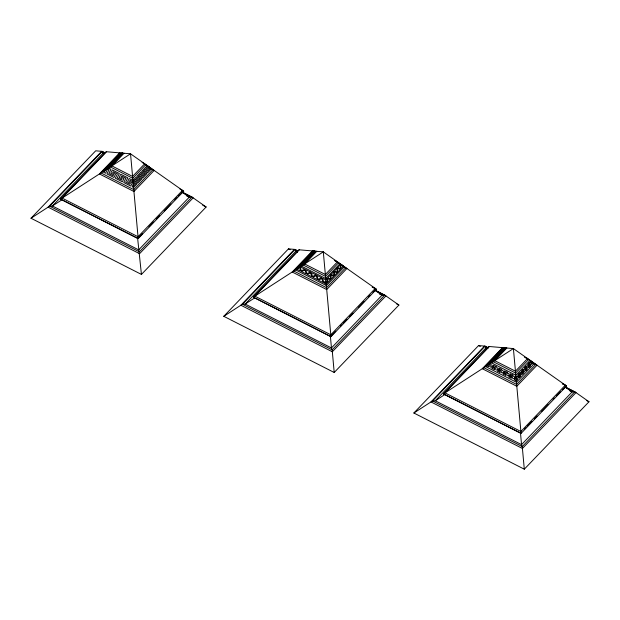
<?xml version="1.0" encoding="UTF-8"?>
<svg xmlns="http://www.w3.org/2000/svg" width="620" height="620" viewBox="0 0 620 620"><rect width="100%" height="100%" fill="white"/><g stroke="black" fill="none" stroke-linecap="round" stroke-linejoin="round"><path stroke-width="0.93" d="M181.606 191.75L191.96 197.02L206.135 206.995L141.438 274.42L31 218.24L95.697 150.807L102.23 151.373L104.819 152.691M104.579 153.442L102.943 153.303L52.398 205.979L49.662 206.158L31 218.24M106.586 151.745L62.101 198.106L138.028 236.731L182.513 190.371L179.924 189.054M119.644 152.869L99.433 173.941L133.943 191.502L154.163 170.43L150.707 168.671M120.195 152.915L100.983 172.933L133.773 189.619L152.977 169.593L149.529 167.842M123.458 153.202L110.314 166.896L132.75 178.304L145.894 164.61L143.305 163.292M124 153.249L111.871 165.889L132.579 176.421L144.708 163.781L142.119 162.463M148.102 166.168L148.482 167.323L148.994 166.796M133.455 186.085L135.54 183.908L135.028 182.892L133.3 184.434L132.176 186.783L133.579 187.496L136.865 184.07L135.346 181.017L133.703 182.73L133.192 181.707L135.656 179.141L137.686 183.218L141.794 178.932L140.275 175.879L138.632 177.591L138.12 176.576L140.585 174.003L142.616 178.079L146.723 173.802L145.204 170.74L143.561 172.453L143.05 171.438L145.514 168.873L147.544 172.941L151.652 168.663L149.25 167.439M142.305 233.725L137.656 238.568L141.438 274.42M148.94 226.804L153.59 221.96M156.248 219.193L159.565 215.737M164.215 210.893L170.849 203.972M174.832 199.818L176.824 197.741M178.157 196.362L183.691 191.2L130.533 153.806L106.043 151.699L60.551 199.113L138.198 238.615L183.691 191.2L181.97 190.325M374.379 289.819L384.733 295.081L398.908 305.055L334.211 372.488L223.774 316.308L288.471 248.876L295.004 249.434L297.592 250.751M299.351 249.813L254.874 296.174L330.801 334.792L375.278 288.44L372.69 287.122M312.418 250.937L292.198 272.01L326.709 289.563L346.929 268.491L344.34 267.173M312.961 250.984L293.756 271.002L326.538 287.68L345.751 267.662L342.294 265.91M313.573 251.038L295.507 269.871L326.353 285.564L344.418 266.724L341.853 265.422M300.204 266.863L304.877 269.243L301.243 270.769L300.204 266.863L301.157 265.817L297.972 268.274M315.208 251.178L314.851 251.549L314.34 251.1L314.782 251.387M315.619 251.208L301.336 266.096L325.709 278.496L339.993 263.608L337.466 262.33M316.231 251.263L303.087 264.965L325.515 276.373L338.66 262.678L334.351 260.485M316.774 251.309L304.645 263.957L325.345 274.49L337.481 261.841L335.753 260.966M331.088 335.939L335.738 331.096M340.388 326.252L341.713 324.872M343.038 323.485L347.022 319.339M349.68 316.564L352.997 313.108M358.313 307.574L364.289 301.343M368.272 297.197L370.264 295.12M372.915 292.353L376.464 289.269L323.307 251.875L298.809 249.767L253.317 297.174L330.971 336.683L376.464 289.269L372.147 287.076M565.332 386.958L574.825 391.786L589 401.76L524.303 469.193L413.865 413.005L478.562 345.58L485.096 346.138L488.545 347.897M484.546 346.092L430.97 401.93L522.428 448.462L576.003 392.623L565.649 387.353M487.436 348.215L485.809 348.068L435.263 400.753L432.528 400.931L413.865 413.005M489.443 346.518L444.966 392.871L520.893 431.497L565.37 385.136L562.782 383.827M502.51 347.642L482.29 368.714L516.801 386.268L537.021 365.196L534.432 363.878M503.053 347.688L483.848 367.707L516.63 384.385L535.843 364.366L533.254 363.049M503.665 347.743L485.6 366.575L516.445 382.261L534.51 363.428L531.945 362.127M504.075 347.774L502.913 349.029A2.41 0.457 -35.4 0 1 505.137 348.006L505.215 348.099M505.711 347.913L491.428 362.793L515.801 375.193L530.085 360.313L527.558 359.034M506.323 347.967L493.179 361.662L515.607 373.077L528.751 359.383L524.442 357.182M506.865 348.014L494.737 360.654L515.437 371.194L527.573 358.546L525.845 357.67M524.505 429.187L525.83 427.8M527.155 426.421L531.805 421.577M534.463 418.81L537.114 416.036M541.764 411.192L548.406 404.279M553.048 399.435L554.381 398.048M556.372 395.971L560.356 391.825M562.348 389.748L566.556 385.973L513.399 348.579L488.901 346.471L443.409 393.878L521.064 433.38L566.556 385.973L562.239 383.78M61.729 199.942L52.398 205.979L138.679 249.876L189.224 197.199L191.96 197.02L139.392 251.805L49.662 206.158L102.23 151.373L102.943 153.303M223.774 316.308L242.435 304.226L295.004 249.434L295.717 251.371L297.437 252.247M254.502 298.011L245.171 304.048L242.435 304.226L332.165 349.874L334.211 372.488M444.594 394.708L435.263 400.753L521.544 444.641L522.257 446.578L524.303 469.193M121.691 153.047L119.986 153.83L115.878 158.108L118.234 157.031L120.667 154.953L118.203 157.526L115.057 158.96L110.949 163.246L113.313 162.161L115.739 160.092L113.274 162.657L110.127 164.099L106.02 168.376L108.384 167.299L110.809 165.23L108.345 167.795L105.199 169.237L102.734 171.802L105.54 173.228L107.097 169.981L106.237 169.539M122.574 153.125L119.947 154.326L117.482 156.891L119.916 154.822L122.279 153.737L118.172 158.023L115.018 159.456L112.553 162.029L114.987 159.952L117.35 158.875L113.243 163.153L110.089 164.595L107.632 167.16L110.058 165.091L112.422 164.013L108.57 168.028L110.941 169.237L108.864 173.569L113.065 175.716L113.584 174.631L110.786 173.205L112.344 169.95L119.35 173.515L117.273 177.855L121.481 179.994L122 178.909L119.195 177.483L120.753 174.228L127.767 177.793L125.69 182.133L129.89 184.272L130.409 183.187L127.612 181.761L129.169 178.506L132.944 180.428L135.974 177.266L138.004 181.342L140.461 178.769L139.957 177.754L138.314 179.467L136.795 176.413L140.903 172.127L142.925 176.204L145.39 173.639L144.886 172.616L143.243 174.328L141.724 171.275L145.832 166.997L147.855 171.066L150.319 168.5L149.815 167.477L148.172 169.19L146.653 166.137L147.219 165.548L144.631 164.23M107.787 168.532L105.167 169.733L103.904 171.05L104.656 171.43L105.26 170.167M325.957 281.224L323.679 282.178L322.64 278.279L325.841 279.907L327.306 278.38L327.197 282.356L326.012 281.852M326.035 282.061L323.888 282.96L326.221 284.146L327.182 283.146L326.089 282.689M297.344 251.511L295.717 251.371L245.171 304.048L331.452 347.944L332.165 349.874L384.733 295.081L381.998 295.26L379.409 293.942M342.938 265.685L339.884 263.733L340.876 264.236M343.41 266.042L340.868 268.879L340.969 264.911L343.147 265.833M529.209 360.135L530.914 361.127A2.41 1.542 80.6 0 1 532.347 364.002L533.626 362.808L530.968 360.941L529.674 360.701M122.434 153.109L122.892 153.512L122.032 153.078M144.522 164.347L148.126 166.354L145.328 164.928M146.963 165.935L149.73 167.315M149.343 167.315L150.761 168.036M313.983 251.069L314.433 251.302L314.1 251.085M340.915 264.771L342.472 265.562L340.38 264.197M103.408 152.202L101.688 151.327L48.104 207.165L139.562 253.688L193.145 197.85L182.792 192.58M297.042 250.705L294.454 249.387L240.878 305.234L332.336 351.757L385.911 295.918L375.557 290.648M485.414 346.534L487.134 347.409M186.636 195.881L189.224 197.199L182.141 192.208M569.501 390.647L572.089 391.964L574.825 391.786L522.257 446.578L432.528 400.931L485.096 346.138L485.809 348.068M202.686 205.236L206.135 206.995M288.471 248.876L290.191 249.751M396.32 303.738L398.908 305.055M478.562 345.58L480.283 346.456M586.412 400.443L589 401.76M107.4 168.787L109.019 169.609L106.942 173.941L113.948 177.506L115.506 174.259L112.7 172.833L113.22 171.748L117.428 173.887L115.351 178.227L122.365 181.792L123.923 178.537L121.117 177.111L121.636 176.026L125.844 178.165L123.767 182.505L130.774 186.07L132.331 182.815L129.526 181.389L130.045 180.304L133.067 181.838M564.998 386.981L572.089 391.964L521.544 444.641L520.521 433.334M374.906 290.276L381.998 295.26L331.452 347.944L330.429 336.637M297.282 268.716L296.67 269.111L300.514 271.072L299.507 267.274M327.833 278.605L327.724 282.581L330.468 279.721L327.833 278.605M330.584 274.954L330.483 278.93L327.848 277.814L330.584 274.954M331.119 275.179L331.01 279.155L333.754 276.303L331.119 275.179M333.87 271.537L333.769 275.505L331.134 274.389L333.87 271.537M334.397 271.754L334.296 275.729L337.04 272.877L334.397 271.754M337.156 268.111L337.055 272.079L334.42 270.963L337.156 268.111M337.683 268.336L337.582 272.304L340.326 269.452L337.683 268.336M340.442 264.686L340.341 268.654L337.706 267.538L340.442 264.686M493.342 367.319C494.171 369.543 494.962 365.575 493.342 367.319M498.953 370.171C499.774 372.395 500.565 368.427 498.953 370.171M504.556 373.023C505.385 375.247 506.176 371.279 504.556 373.023M510.167 375.875C510.996 378.099 511.787 374.131 510.167 375.875M516.096 376.441L516.072 376.596A2.41 1.542 80.6 0 0 517.506 379.479L516.313 380.851L514.251 379.688A2.41 2.302 -79 0 0 515.724 376.619L516.096 376.441M518.909 375.154C519.134 377.448 520.281 374.131 518.909 375.154M519.382 373.015L519.359 373.17A2.41 1.542 80.6 0 0 520.792 376.053L519.211 377.704A2.41 1.542 80.6 0 0 517.778 374.821L519.382 373.015M522.195 371.729C522.42 374.023 523.567 370.706 522.195 371.729M522.668 369.59L522.637 369.753A2.41 1.542 80.6 0 0 524.071 372.628L522.49 374.279A2.41 1.542 80.6 0 0 521.064 371.396L522.668 369.59M525.481 368.303C525.706 370.597 526.853 367.28 525.481 368.303M525.946 366.164L525.923 366.327A2.41 1.542 80.6 0 0 527.357 369.202L525.775 370.853A2.41 1.542 80.6 0 0 524.342 367.97L525.946 366.164M528.767 364.878C528.992 367.172 530.139 363.863 528.767 364.878M529.232 362.747L529.209 362.901A2.41 1.542 80.6 0 0 530.643 365.785L529.062 367.428A2.41 1.542 80.6 0 0 527.628 364.545L529.232 362.747M489.11 363.615L491.009 362.406L489.11 363.615M491.211 361.646L492.164 361.042L491.211 361.646M492.396 360.189L494.295 359.058L492.396 360.189M494.496 358.221L495.45 357.655L494.496 358.221M495.682 356.763L497.581 355.554L495.682 356.763M497.782 354.795L498.736 354.19L497.782 354.795M498.968 353.338L500.867 352.129L498.968 353.338M501.068 351.377L502.022 350.773L501.068 351.377M502.254 349.92L504.153 348.781L502.254 349.92M300.444 265.182L297.701 268.042L301.041 265.709L300.444 265.182M303.722 261.764L300.987 264.616L304.327 262.291L303.722 261.764M307.009 258.339L304.273 261.19L307.613 258.865L307.009 258.339M310.295 254.913L307.559 257.765L310.899 255.44L310.295 254.913M313.581 251.488L310.845 254.34L314.185 252.015L313.581 251.488M304.443 262.392L301.708 265.244L301.111 264.717L304.443 262.392M307.729 258.966L304.994 261.826L304.397 261.299L307.729 258.966M311.015 255.541L308.279 258.401L307.683 257.874L311.015 255.541M314.301 252.123L311.565 254.975L310.961 254.448L314.301 252.123M488.064 364.459L486.762 365.815L488.909 366.792A2.41 2.302 -79 0 1 490.381 363.731L490.288 363.483A2.41 0.457 -35.4 0 1 488.064 364.498L488.064 364.459M491.35 361.042L489.769 362.723A2.41 0.457 -35.4 0 1 491.993 361.708L493.574 360.057A2.41 0.457 -35.4 0 1 491.35 361.08L491.35 361.08M494.636 357.616L493.055 359.298A2.41 0.457 -35.4 0 1 495.279 358.283L496.86 356.632A2.41 0.457 -35.4 0 1 494.636 357.655L494.636 357.616M497.922 354.19L496.341 355.88A2.41 0.457 -35.4 0 1 498.565 354.857L500.146 353.214A2.41 0.457 -35.4 0 1 497.922 354.229L497.922 354.19M501.208 350.765L499.627 352.454A2.41 0.457 -35.4 0 1 501.851 351.431L503.432 349.788A2.41 0.457 -35.4 0 1 501.208 350.804L501.208 350.804M130.533 153.806L60.551 199.113L138.198 238.615L130.533 153.806M323.307 251.875L253.317 297.174L330.971 336.683L323.307 251.875M513.399 348.579L443.409 393.878L521.064 433.38L513.399 348.579M305.087 270.026L301.452 271.545L306.125 273.924L305.087 270.026M310.488 272.095L306.853 273.622L305.815 269.723L310.488 272.095M310.697 272.877L307.063 274.397L311.736 276.776L310.697 272.877M316.099 274.954L312.464 276.474L311.426 272.575L316.099 274.954M316.301 275.729L312.666 277.256L317.339 279.628L316.301 275.729M321.703 277.806L318.068 279.326L317.029 275.427L321.703 277.806M321.912 278.582L318.277 280.108L322.95 282.48L321.912 278.582M496.147 366.544L495.992 366.583A2.41 2.302 -79 0 0 494.52 369.644L491.823 368.272A2.41 2.302 -79 0 0 493.288 365.211L496.147 366.544M501.758 369.396L501.596 369.435A2.41 2.302 -79 0 0 500.131 372.504L497.426 371.124A2.41 2.302 -79 0 0 498.899 368.063L501.758 369.396M507.361 372.256L507.207 372.287A2.41 2.302 -79 0 0 505.734 375.356L503.037 373.984A2.41 2.302 -79 0 0 504.51 370.915L507.361 372.256M512.972 375.108L512.81 375.139A2.41 2.302 -79 0 0 511.345 378.208L508.648 376.836A2.41 2.302 -79 0 0 510.113 373.767L512.972 375.108M530.038 362.886A1.209 0.775 80.6 0 0 530.921 364.645A1.209 0.775 80.6 0 0 531.386 362.824A1.209 0.775 80.6 0 0 530.038 362.886M520.18 373.155A1.209 0.775 80.6 0 0 521.064 374.922A1.209 0.775 80.6 0 0 521.529 373.101A1.209 0.775 80.6 0 0 520.18 373.155M526.752 366.312A1.209 0.775 80.6 0 0 527.636 368.071A1.209 0.775 80.6 0 0 528.101 366.25A1.209 0.775 80.6 0 0 526.752 366.312M523.466 369.737A1.209 0.775 80.6 0 0 524.35 371.496A1.209 0.775 80.6 0 0 524.814 369.675A1.209 0.775 80.6 0 0 523.466 369.737M516.902 376.58A1.209 0.775 80.6 0 0 517.778 378.347A1.209 0.775 80.6 0 0 518.243 376.518A1.209 0.775 80.6 0 0 516.902 376.58M514.391 378.2A1.209 1.147 -79 0 0 513.771 376.231A1.209 1.147 -79 0 0 512.438 377.812A1.209 1.147 -79 0 0 514.391 378.2M508.788 375.348A1.209 1.147 -79 0 0 508.16 373.38A1.209 1.147 -79 0 0 506.835 374.961A1.209 1.147 -79 0 0 508.788 375.348M497.565 369.644A1.209 1.147 -79 0 0 496.946 367.668A1.209 1.147 -79 0 0 495.613 369.249A1.209 1.147 -79 0 0 497.565 369.644M491.962 366.784A1.209 1.147 -79 0 0 491.335 364.816A1.209 1.147 -79 0 0 490.009 366.397A1.209 1.147 -79 0 0 491.962 366.784M503.177 372.496A1.209 1.147 -79 0 0 502.557 370.528A1.209 1.147 -79 0 0 501.224 372.101A1.209 1.147 -79 0 0 503.177 372.496"/></g></svg>
